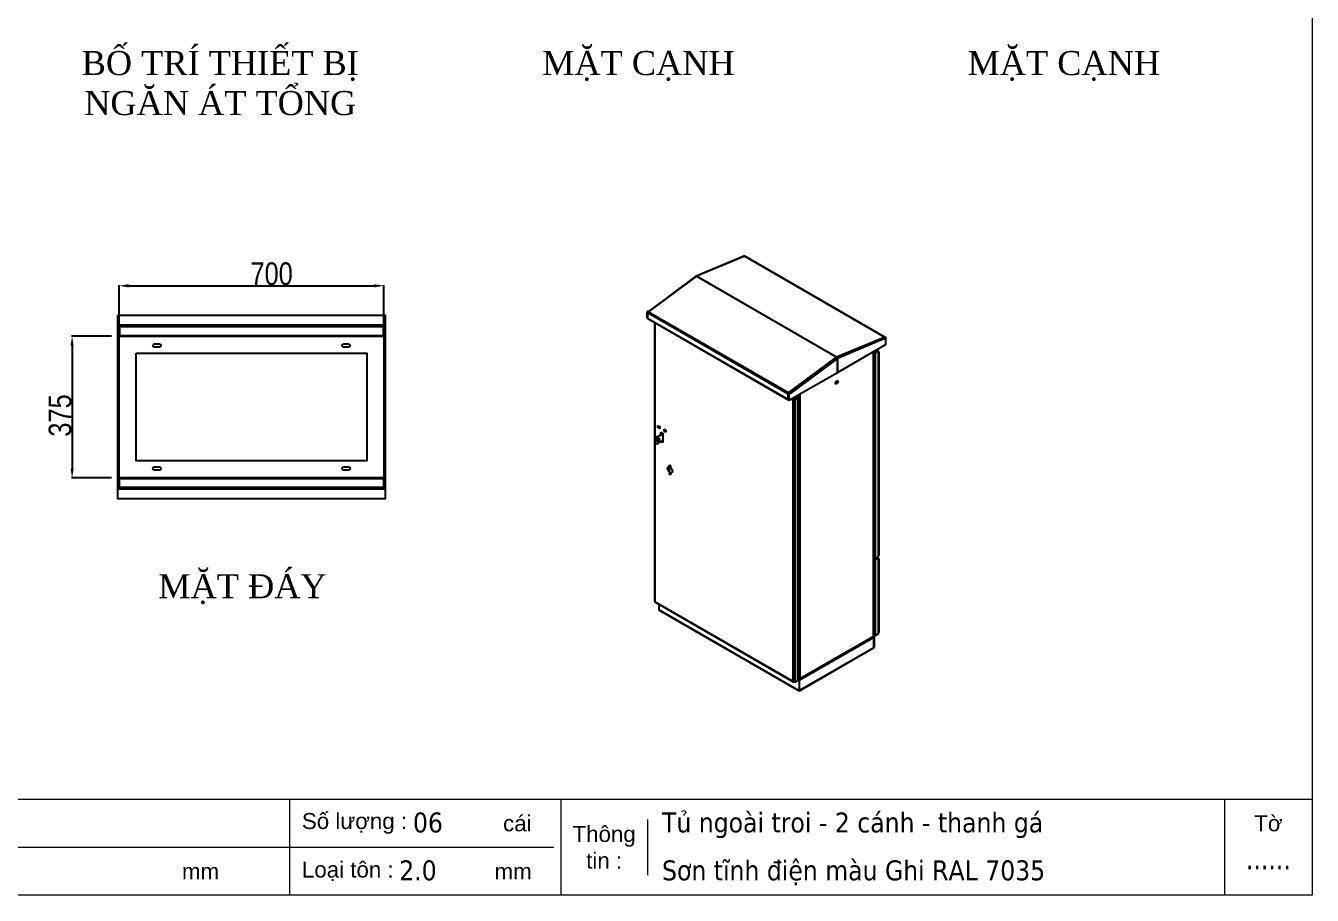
# Model space of a CAD drawing. Header units: millimetres. Extents: x 0 to 6268, y 0 to 4432.
# Drawn here: x 2866 to 6268, y 0 to 2299 of the extents above; entities that cross this region are included whole.
import ezdxf
from ezdxf.enums import TextEntityAlignment as Align

# ---------------------------------------------------------------- set-up
doc = ezdxf.new("R2010")
doc.units = ezdxf.units.MM
doc.layers.add('0 TĂNG CỨNG', color=7, linetype='Continuous', lineweight=15)
for name, color, linetype in [('1-EMC-ACESS', 4, 'Continuous'), ('@.0.DM. NÉT CHÍNH', 7, 'Continuous'), ('@.0.DM. NÉT CHÍNH @ 1', 7, 'Continuous')]:
    doc.layers.add(name, color=color, linetype=linetype)
doc.styles.add('Arial', font='arial.ttf')
doc.styles.add('Tahoma (Input Text)', font='tahoma.ttf')
doc.styles.add('TEST KÍCH THƯỚC', font='arial.ttf', dxfattribs={"width": 0.8})
doc.dimstyles.new('Kích thước Duy Mạnh', dxfattribs={"dimtxt": 25, "dimasz": 25, "dimexe": 1.25, "dimexo": 20, "dimtad": 1, "dimdec": 0, "dimtxsty": 'TEST KÍCH THƯỚC', "dimcen": 2.5, "dimclrd": 8, "dimclre": 8, "dimclrt": 2, "dimazin": 3, "dimtfac": 1, "dimtdec": 0, "dimtix": 1, "dimtmove": 0, "dimatfit": 3, "dimtfillclr": 1})

# ---------------------------------------------------------------- blocks, each defined once
blk = doc.blocks.new('KHUNG KT1')
at = {"color": 7}
for p, q in [((7128, -4752), (0, -4752)), ((4052.8, -4752), (4052.8, -5040)), ((4868.8, -4752), (4868.8, -5040)), ((6864, -4752), (6864, -5040)), ((5128.7, -4812), (5128.7, -4980)), ((4848, -4896), (0, -4896))]:
    blk.add_line(p, q, dxfattribs=at)
blk.add_lwpolyline([(0, 0), (7128, 0), (7128, -5040), (0, -5040)], close=True, dxfattribs=at)
at = {"color": 2, "char_height": 48, "style": 'Arial'}
for s, insert, width, attachment_point in [('  Số lượng :', (4052.8, -4824), 2202.321, 4), ('cái', (4695, -4824), 2202.321, 4), ('Tờ', (6996, -4824), 264, 5), ('Thông\\Ptin :', (4998.8, -4896), 259.945, 5), ('  Loại tôn :', (4052.8, -4968), 2202.321, 4), ('mm', (3729.5, -4968), 2202.321, 4), ('mm', (4669.3, -4968), 2202.321, 4)]:
    blk.add_mtext(s, dxfattribs=dict(at, insert=insert, width=width, attachment_point=attachment_point))
at = {"color": 1, "style": 'Tahoma (Input Text)', "flags": 8}
for tag, p in [('#01', (328.9, -4851.1)), ('#03', (1514.7, -4846.3)), ('#05', (2819, -4851.1)), ('#07', (4424, -4851.1)), ('#09', (5172.9, -4851.1)), ('#02', (189.8, -4995.1)), ('#04', (1755.3, -4995.1)), ('#06', (2727.8, -4995.1)), ('#08', (4382.7, -4995.1)), ('#10', (5172.9, -4995.1))]:
    blk.add_attdef(tag, p, '', height=60, dxfattribs=at)
blk.add_attdef('#11', text='', height=60, dxfattribs=at).set_placement((6996, -4961.6), align=Align.CENTER)
at = {"layer": '0 TĂNG CỨNG', "color": 1, "style": 'Arial'}
blk.add_attdef('#12', (852.8, -4987.6), '', height=60, dxfattribs=at)
blk = doc.blocks.new('*D3')
at = {"layer": '@.0.DM. NÉT CHÍNH', "color": 8, "lineweight": -2, "transparency": 16777216}
for p, q in [((3093.1, 1478.3), (2987.6, 1478.3)), ((3093.1, 1103.3), (2987.6, 1103.3))]:
    blk.add_line(p, q, dxfattribs=at)
at = {"layer": '@.0.DM. NÉT CHÍNH', "lineweight": -2, "transparency": 16777216}
blk.add_line((2988.8, 1453.3), (2988.8, 1128.3), dxfattribs=at)
at = {"layer": '@.0.DM. NÉT CHÍNH', "transparency": 16777216}
for points in [[(2984.7, 1453.3), (2993, 1453.3), (2988.8, 1478.3)], [(2984.7, 1128.3), (2993, 1128.3), (2988.8, 1103.3)]]:
    blk.add_solid(points, dxfattribs=at)
at = {"layer": 'Defpoints', "color": 0, "transparency": 16777216}
for p in [(3113.1, 1478.3), (2988.8, 1103.3), (3113.1, 1103.3)]:
    blk.add_point(p, dxfattribs=at)
at = {"layer": '@.0.DM. NÉT CHÍNH', "color": 2, "transparency": 16777216, "insert": (2926.9, 1212.6), "char_height": 60, "attachment_point": 1, "rotation": 90, "style": 'TEST KÍCH THƯỚC'}
blk.add_mtext('375', dxfattribs=at)
blk = doc.blocks.new('*D4')
at = {"layer": '@.0.DM. NÉT CHÍNH', "color": 8, "lineweight": -2, "transparency": 16777216}
for p, q in [((3113.1, 1496.1), (3113.1, 1612.7)), ((3813.1, 1496.1), (3813.1, 1612.7))]:
    blk.add_line(p, q, dxfattribs=at)
at = {"layer": '@.0.DM. NÉT CHÍNH', "lineweight": -2, "transparency": 16777216}
blk.add_line((3138.1, 1611.5), (3788.1, 1611.5), dxfattribs=at)
at = {"layer": '@.0.DM. NÉT CHÍNH', "transparency": 16777216}
for points in [[(3138.1, 1615.6), (3138.1, 1607.3), (3113.1, 1611.5)], [(3788.1, 1615.6), (3788.1, 1607.3), (3813.1, 1611.5)]]:
    blk.add_solid(points, dxfattribs=at)
at = {"layer": 'Defpoints', "color": 0, "transparency": 16777216}
for p in [(3813.1, 1611.5), (3113.1, 1476.1), (3813.1, 1476.1)]:
    blk.add_point(p, dxfattribs=at)
at = {"layer": '@.0.DM. NÉT CHÍNH', "color": 2, "transparency": 16777216, "insert": (3460.4, 1673.4), "char_height": 60, "attachment_point": 1, "style": 'TEST KÍCH THƯỚC'}
blk.add_mtext('700', dxfattribs=at)
blk = doc.blocks.new('SADFFG')
at = {"layer": '@.0.DM. NÉT CHÍNH'}
for p, q in [((-71505.5, -50682.8), (-71631.5, -50734.9)), ((-71504.1, -50683), (-71630.1, -50735.1)), ((-71506.2, -50681.8), (-71506.4, -50683.2)), ((-71506.2, -50681.8), (-71505.7, -50681.5)), ((-71505.2, -50682.4), (-71506.2, -50681.8)), ((-71504.6, -50682.2), (-71505.7, -50681.5)), ((-71504.6, -50682.2), (-71505.2, -50682.4)), ((-71505.2, -50682.7), (-71505.2, -50682.4)), ((-71503.4, -50682.2), (-71504.5, -50681.5)), ((-71503.6, -50682.8), (-71504.1, -50683)), ((-71133.4, -50896.5), (-71503.6, -50682.8)), ((-71132.2, -50896.5), (-71502.4, -50682.8)), ((-71632.2, -50735.3), (-71757.7, -50828.3)), ((-71630.7, -50735.4), (-71756.7, -50828.8)), ((-71260.5, -50949.1), (-71630.7, -50735.4)), ((-71630.1, -50735.1), (-71259.9, -50948.8)), ((-71760.1, -50832.1), (-71761.2, -50831.5)), ((-71761.2, -50845.3), (-71761.2, -50831.5)), ((-71760.1, -50845.9), (-71761.2, -50845.3)), ((-71759.5, -50847.2), (-71760.5, -50846.6)), ((-71760.1, -50832.1), (-71760.1, -50845.9)), ((-71759.6, -50832.4), (-71759, -50832)), ((-71759, -50832.7), (-71759.6, -50832.4)), ((-71759.6, -50846.2), (-71759.6, -50832.4)), ((-71759.6, -50846.2), (-71388.3, -51060.5)), ((-71759.3, -50828), (-71758.8, -50827.6)), ((-71758.3, -50828.6), (-71759.3, -50828)), ((-71388.9, -51046.4), (-71759, -50832.7)), ((-71758.9, -50847.6), (-71387.7, -51061.9)), ((-71758.8, -50827.6), (-71757.7, -50828.2)), ((-71757.7, -50828.2), (-71758.3, -50828.6)), ((-71757.7, -50828.2), (-71757.7, -50828.5)), ((-71757.7, -50828.5), (-71757.6, -50829.5)), ((-71756.7, -50828.8), (-71757.2, -50829.2)), ((-71757.2, -50829.2), (-71387, -51042.9)), ((-71741.9, -50857.4), (-71741.9, -51593.9)), ((-71741, -50857.9), (-71741, -51595.1)), ((-71259.9, -50948.8), (-71133.9, -50896.7)), ((-71132.1, -50900.5), (-71258, -50952.6)), ((-71258, -50989.6), (-71131.6, -50916.6)), ((-71133.9, -50896.7), (-71133.4, -50896.5)), ((-71133.5, -50897), (-71133.4, -50896.5)), ((-71132.9, -50897.3), (-71132.3, -50897.1)), ((-71131.8, -50897.9), (-71132.9, -50897.3)), ((-71132.9, -50897.3), (-71132.9, -50897.7)), ((-71131.3, -50897.7), (-71132.3, -50897.1)), ((-71132.1, -50900.5), (-71131.8, -50897.9)), ((-71131.3, -50897.7), (-71131.8, -50897.9)), ((-71130.1, -50897.7), (-71131.1, -50897.1)), ((-71129.5, -50912.9), (-71129.5, -50899.1)), ((-71386.5, -51042.5), (-71260.5, -50949.1)), ((-71258.1, -50952.6), (-71384.1, -51046)), ((-71260, -50949.5), (-71259.9, -50948.8)), ((-71258.2, -50952.5), (-71258, -50952.6)), ((-71258.1, -50952.6), (-71258.1, -50989.6)), ((-71258, -50989.6), (-71258, -50952.6)), ((-71162.4, -51687.9), (-71162.4, -50934.4)), ((-71161.5, -51686.7), (-71161.5, -50933.9)), ((-71161.5, -50936.7), (-71159.1, -50938.1)), ((-71161.1, -50940.6), (-71161.5, -50940.9)), ((-71150.8, -50933.4), (-71159.1, -50938.1)), ((-71159.1, -50938.1), (-71159.1, -50938.3)), ((-71159, -50938.2), (-71150.7, -50933.4)), ((-71157.9, -50938.8), (-71159, -50938.2)), ((-71149.7, -50934.1), (-71157.9, -50938.8)), ((-71157.9, -50938.8), (-71157.9, -51482)), ((-71151.8, -50932.8), (-71155.8, -50930.5)), ((-71154.9, -50930), (-71150.3, -50932.7)), ((-71150.8, -50933.4), (-71151.8, -50932.8)), ((-71150.8, -50933.5), (-71150.8, -50933.4)), ((-71150.7, -50933.4), (-71150.7, -50932.5)), ((-71150.7, -50933.4), (-71149.7, -50934.1)), ((-71149.7, -50936.5), (-71149.7, -50934.1)), ((-71148.9, -50935.7), (-71149.7, -50935.3)), ((-71149.7, -51474.8), (-71149.7, -50936.5)), ((-71148.8, -50935.3), (-71148.8, -51473.6)), ((-71384.6, -51062.7), (-71258.1, -50989.6)), ((-71258.1, -50989.5), (-71258, -50989.6)), ((-71388.9, -51046.4), (-71387.8, -51045.8)), ((-71388.3, -51046.7), (-71388.9, -51046.4)), ((-71387.7, -51046.4), (-71388.3, -51046.7)), ((-71388.3, -51046.7), (-71388.3, -51060.5)), ((-71387.8, -51045.8), (-71387.6, -51045.9)), ((-71387.8, -51060.8), (-71387.8, -51047)), ((-71386.7, -51047.6), (-71387.8, -51047)), ((-71387, -51042.9), (-71386.5, -51042.5)), ((-71386.9, -51044.1), (-71387, -51042.9)), ((-71386.4, -51043.7), (-71386.9, -51044.1)), ((-71386.7, -51047.6), (-71386.7, -51061.4)), ((-71386.4, -51043.7), (-71386.5, -51042.5)), ((-71386, -51043.5), (-71385.5, -51043.2)), ((-71384.9, -51044.2), (-71386, -51043.5)), ((-71385.5, -51043.2), (-71384.4, -51043.8)), ((-71384.4, -51043.8), (-71384.9, -51044.2)), ((-71384.4, -51043.8), (-71384.1, -51046)), ((-71363.8, -51056.3), (-71368.7, -51053.5)), ((-71362.8, -51055.9), (-71367.8, -51053)), ((-71361.3, -51799), (-71361.3, -51049.2)), ((-71357, -51046.7), (-71357, -51800.3)), ((-71388.3, -51060.5), (-71387.8, -51060.2)), ((-71386.7, -51061.4), (-71387.8, -51060.8)), ((-71386.1, -51062.8), (-71387.2, -51062.2)), ((-71375.1, -51064.2), (-71381.2, -51060.7)), ((-71376.9, -51058.2), (-71373, -51060.5)), ((-71374, -51063.6), (-71375.1, -51064.2)), ((-71375.1, -51806.4), (-71375.1, -51064.2)), ((-71374, -51061.4), (-71374, -51063.6)), ((-71374, -51063.6), (-71372.2, -51064.6)), ((-71373, -51060.5), (-71373, -51061.7)), ((-71373, -51060.5), (-71372, -51061.1)), ((-71372, -51062.3), (-71373, -51061.7)), ((-71363.8, -51056.3), (-71372, -51061.1)), ((-71372, -51062.3), (-71372, -51061.1)), ((-71372, -51062.3), (-71371.9, -51062.2)), ((-71363.7, -51056.4), (-71371.9, -51061.1)), ((-71371.9, -51063.6), (-71371.9, -51061.1)), ((-71371.9, -51061.1), (-71370.8, -51061.7)), ((-71370.8, -51064.2), (-71371.9, -51063.6)), ((-71370.8, -51061.7), (-71362.6, -51057)), ((-71370.8, -51061.7), (-71370.8, -51064.2)), ((-71370.8, -51064.2), (-71370.8, -51806.4)), ((-71363.8, -51056.3), (-71363.8, -51056.4)), ((-71362.6, -51057), (-71363.7, -51056.4)), ((-71362.6, -51804.1), (-71362.6, -51057)), ((-71361.7, -51129.2), (-71361.7, -51056.8)), ((-71719.3, -51150.8), (-71733, -51158.8)), ((-71732.5, -51130), (-71727.7, -51132.8)), ((-71732.5, -51135.5), (-71732.5, -51130)), ((-71732.5, -51135.5), (-71731.5, -51134.9)), ((-71727.7, -51138.3), (-71732.5, -51135.5)), ((-71732, -51159.4), (-71719.3, -51152.1)), ((-71731.5, -51130.6), (-71731.5, -51134.9)), ((-71731.5, -51134.9), (-71727.7, -51137.1)), ((-71729.6, -51131.7), (-71729.6, -51136)), ((-71727.7, -51132.8), (-71727.7, -51138.3)), ((-71724.6, -51147.8), (-71719.3, -51150.8)), ((-71724.6, -51153.9), (-71724.6, -51147.8)), ((-71723.5, -51148.4), (-71723.5, -51153.3)), ((-71720.8, -51151.8), (-71720.8, -51149.9)), ((-71719.9, -51151.2), (-71719.9, -51150.6)), ((-71719.3, -51150.8), (-71719.3, -51175.3)), ((-71716.1, -51139.5), (-71711.3, -51142.3)), ((-71716.1, -51145), (-71716.1, -51139.5)), ((-71716.1, -51145), (-71715, -51144.4)), ((-71711.3, -51147.8), (-71716.1, -51145)), ((-71715, -51140.1), (-71715, -51144.4)), ((-71715, -51144.4), (-71711.3, -51146.5)), ((-71711.3, -51142.3), (-71711.3, -51147.8)), ((-71362.1, -51179.1), (-71362.1, -51130.1)), ((-71737.4, -51177.7), (-71738.5, -51177.1)), ((-71732, -51159.4), (-71733, -51158.8)), ((-71719.3, -51169.8), (-71732, -51177.2)), ((-71719.3, -51175.3), (-71724, -51172.6)), ((-71723, -51172), (-71719.3, -51174.1)), ((-71720.8, -51173.2), (-71720.8, -51170.7)), ((-71361.7, -51404.8), (-71361.7, -51178.2)), ((-71703.3, -51250.5), (-71703.3, -51239.1)), ((-71702.3, -51239.2), (-71702.3, -51251.8)), ((-71362.1, -51454.7), (-71362.1, -51405.7)), ((-71361.7, -51680.4), (-71361.7, -51453.8)), ((-71161.1, -51481.2), (-71161.5, -51480.9)), ((-71161.5, -51483.6), (-71159.1, -51485)), ((-71161.1, -51487.5), (-71161.5, -51487.7)), ((-71150.8, -51480.2), (-71159.1, -51485)), ((-71159.1, -51485), (-71159.1, -51485.2)), ((-71159, -51485), (-71150.7, -51480.3)), ((-71157.9, -51485.6), (-71159, -51485)), ((-71149.7, -51477.2), (-71157.9, -51482)), ((-71149.7, -51480.9), (-71157.9, -51485.6)), ((-71157.9, -51485.6), (-71157.9, -51685.9)), ((-71151.8, -51479.7), (-71152.9, -51479.1)), ((-71152, -51478.6), (-71150.3, -51479.5)), ((-71150.8, -51480.2), (-71151.8, -51479.7)), ((-71150.8, -51480.4), (-71150.8, -51480.2)), ((-71150.7, -51480.3), (-71150.7, -51479.4)), ((-71150.7, -51480.3), (-71149.7, -51480.9)), ((-71149.7, -51477.2), (-71149.7, -51474.8)), ((-71149.7, -51483.4), (-71149.7, -51480.9)), ((-71148.9, -51482.6), (-71149.7, -51482.1)), ((-71149.7, -51678.7), (-71149.7, -51483.4)), ((-71148.8, -51482.1), (-71148.8, -51677.5)), ((-71741, -51595.1), (-71375.1, -51806.4)), ((-71740.4, -51596.5), (-71374.5, -51807.8)), ((-71730.4, -51602.2), (-71730.4, -51616.5)), ((-71730.4, -51616.5), (-71359.2, -51830.9)), ((-71728.9, -51618.4), (-71359.4, -51831.7)), ((-71362.1, -51730.3), (-71362.1, -51681.3)), ((-71357, -51800.3), (-71162.4, -51687.9)), ((-71162.4, -51687.9), (-71357, -51800.3)), ((-71162.4, -51689.1), (-71357, -51801.5)), ((-71162.4, -51691.6), (-71357, -51803.9)), ((-71162.7, -51690.2), (-71161.3, -51690.9)), ((-71162.6, -51690.4), (-71162.5, -51690.4)), ((-71162.5, -51690.4), (-71161.5, -51691)), ((-71162.4, -51689.1), (-71162.4, -51687.9)), ((-71162.4, -51689.1), (-71160.3, -51690.3)), ((-71162.4, -51691.6), (-71161.5, -51691)), ((-71161.9, -51687.4), (-71161.9, -51687.4)), ((-71161.9, -51688.7), (-71161.9, -51687.4)), ((-71161.1, -51685.1), (-71161.5, -51684.8)), ((-71161.5, -51691), (-71161.5, -51716.7)), ((-71161.3, -51690.9), (-71160.3, -51690.3)), ((-71161.3, -51716.7), (-71161.3, -51690.9)), ((-71160.3, -51690.3), (-71160.3, -51716.1)), ((-71149.7, -51681.1), (-71157.9, -51685.9)), ((-71149.7, -51681.1), (-71149.7, -51678.7)), ((-71361.7, -51801.9), (-71361.7, -51729.4)), ((-71358.1, -51831.3), (-71162.6, -51718.4)), ((-71358, -51830.2), (-71161.5, -51716.7)), ((-71161.3, -51716.7), (-71161.5, -51716.6)), ((-71160.3, -51716.1), (-71161.3, -51716.7)), ((-71361.7, -51798.3), (-71361.3, -51799)), ((-71361.3, -51799), (-71361.7, -51798.3)), ((-71361.7, -51798.8), (-71361.3, -51799)), ((-71359.2, -51801.3), (-71361.7, -51799.8)), ((-71360.2, -51803.3), (-71361.3, -51803.9)), ((-71359.2, -51801.5), (-71361, -51802.5)), ((-71360.2, -51803.3), (-71358.1, -51804.5)), ((-71359.2, -51801.5), (-71359.2, -51801.3)), ((-71357.3, -51802.5), (-71359.2, -51801.5)), ((-71358.1, -51803.3), (-71359.1, -51803.9)), ((-71357.6, -51801.7), (-71358.2, -51800.7)), ((-71358.1, -51803.3), (-71357, -51803.9)), ((-71357.6, -51800.4), (-71357.6, -51801.7)), ((-71357.6, -51800.4), (-71357.6, -51800.4)), ((-71357.6, -51801.7), (-71357.6, -51801.7)), ((-71357, -51800.3), (-71357, -51801.5)), ((-71374, -51806.8), (-71374, -51807.9)), ((-71373, -51807.6), (-71373, -51806.9)), ((-71372, -51808.2), (-71373, -51807.6)), ((-71372.2, -51806.8), (-71372, -51806.9)), ((-71372, -51806.9), (-71372, -51808.2)), ((-71371.9, -51806.9), (-71372, -51806.9)), ((-71372, -51808.2), (-71371.9, -51808.1)), ((-71371.9, -51808.2), (-71371.9, -51806.8)), ((-71371.9, -51808.2), (-71370.8, -51808.8)), ((-71370.8, -51808.8), (-71362.6, -51804.1)), ((-71370.8, -51806.4), (-71370.8, -51808.8)), ((-71361.3, -51803.9), (-71362.1, -51803.4)), ((-71361.3, -51803.9), (-71359.2, -51805.2)), ((-71358.1, -51804.5), (-71359.2, -51805.2)), ((-71359.2, -51805.2), (-71359.2, -51830.9)), ((-71359.2, -51830.9), (-71358.1, -51830.3)), ((-71358, -51804.5), (-71359.1, -51803.9)), ((-71359.1, -51803.9), (-71359.1, -51804)), ((-71358.1, -51830.3), (-71358.1, -51804.5)), ((-71358, -51830.2), (-71358.1, -51830.1)), ((-71358, -51804.5), (-71357, -51803.9)), ((-71358, -51830.2), (-71358, -51804.5))]:
    blk.add_line(p, q, dxfattribs=at)
for centre, major_axis, ratio, start_param, end_param in [((-71506, -50684.1), (1.5, 2.6), 0.57735, 0, 0.644201), ((-71504.4, -50685.6), (-1.15, 2.77), 0.652854, 6.102685, 6.283185), ((-71504.4, -50685.6), (-1.15, 2.77), 0.652854, 5.579086, 6.102685), ((-71504.9, -50684.8), (1.5, 2.6), 0.57735, 5.921818, 6.927386), ((-71503.9, -50685.4), (1.5, 2.6), 0.57735, 0, 0.644201), ((-71630.4, -50737.6), (-1.5, -2.6), 0.57735, 3.785794, 4.068188), ((-71759, -50830.2), (1.5, 2.6), 0.57735, 0.926595, 2.356194), ((-71759, -50844), (-1.5, -2.6), 0.57735, 5.497787, 6.283185), ((-71758, -50830.9), (-1.5, -2.6), 0.57735, 4.068188, 5.497787), ((-71758, -50844.6), (-1.5, -2.6), 0.57735, 5.497787, 6.460896), ((-71757.4, -50845), (-1.5, -2.6), 0.57735, 5.497787, 6.283185), ((-71756.9, -50831.5), (-1.5, -2.6), 0.57735, 4.068188, 5.497787), ((-71756.4, -50831.1), (-1.79, 2.41), 0.490355, 5.436489, 5.960088), ((-71134.2, -50899.3), (1.15, -2.77), 0.652854, 1.913895, 2.437494), ((-71133.7, -50899.1), (1.5, 2.6), 0.57735, 5.921818, 6.927386), ((-71134.2, -50899.3), (1.15, -2.77), 0.652854, 0.866697, 1.913895), ((-71132.6, -50899.7), (1.5, 2.6), 0.57735, 0, 0.644201), ((-71131.6, -50914.1), (1.5, 2.6), 0.57735, 3.926991, 5.497787), ((-71131.6, -50900.3), (1.5, 2.6), 0.57735, 5.497787, 6.927386), ((-71260.2, -50951.4), (1.5, 2.6), 0.57735, 0.644201, 0.926595), ((-71151.8, -50935.3), (1.5, 2.6), 0.57735, 0.261799, 0.785398), ((-71151.8, -50935.3), (1.5, 2.6), 0.57735, 5.497787, 6.544985), ((-71151.8, -50935.3), (3, 0), 0.57735, 6.021386, 7.068583), ((-71151.8, -50935.3), (3, 0), 0.57735, 5.497787, 6.021386), ((-71260.8, -51015), (-2.44, -4.22), 0.57735, 0.219325, 2.922267), ((-71386.7, -51045.2), (1.5, 2.6), 0.57735, 0.926595, 2.356194), ((-71385.7, -51045.8), (1.5, 2.6), 0.57735, 0.926595, 2.356194), ((-71386.7, -51045.2), (-0.75, -1.3), 0.57735, 4.068188, 5.497787), ((-71386.7, -51044.3), (-0.94, 1.62), 0.57735, 1.653627, 1.868021), ((-71385.7, -51043.7), (0.94, -1.62), 0.57735, 4.557421, 4.685953), ((-71384.6, -51046.4), (-1.5, -2.6), 0.57735, 4.068188, 5.497787), ((-71386.2, -51044.8), (-1.79, 2.41), 0.490355, 5.004436, 5.436489), ((-71386.2, -51044.8), (-0.89, 1.2), 0.490355, 5.313812, 5.436489), ((-71386.2, -51059.3), (-1.5, -2.6), 0.57735, 5.497787, 6.460896), ((-71385.7, -51059.6), (-1.5, -2.6), 0.57735, 5.497787, 6.283185), ((-71384.6, -51060.2), (-1.5, -2.6), 0.57735, 5.497787, 7.068583), ((-71373, -51063), (-1.5, -2.6), 0.57735, 4.45059, 5.497787), ((-71373, -51063), (3, 0), 0.57735, 3.926991, 4.974188), ((-71373, -51063), (-1.5, -2.6), 0.57735, 3.926991, 4.45059), ((-71373, -51063), (0.75, 1.3), 0.57735, 0.785398, 2.356194), ((-71373, -51063), (-1.5, 0), 0.57735, 0.785398, 2.356194), ((-71373, -51063), (3, 0), 0.57735, 4.974188, 5.497787), ((-71718.7, -51149), (3, 0), 0.57735, 4.311388, 4.432351), ((-71715.5, -51139.2), (1.31, 2.27), 0.57735, 4.216743, 4.508958), ((-71714.5, -51139.8), (-1.31, -2.27), 0.57735, 0.495646, 1.367366), ((-71364.7, -51129.2), (3, 0), 0.57735, 5.750467, 6.283185), ((-71733, -51167.7), (-5.44, -9.42), 0.57735, 3.926991, 6.283185), ((-71732, -51168.3), (-5.44, -9.42), 0.57735, 3.926991, 7.068583), ((-71733, -51167.7), (-2.44, -4.22), 0.57735, 0.219325, 2.922267), ((-71364.7, -51178.2), (3, 0), 0.57735, 5.750467, 6.815903), ((-71699.6, -51246.7), (-4.5, 7.79), 0.57735, 0.118126, 3.023467), ((-71699.6, -51236.3), (1.13, -1.95), 0.57735, 3.632475, 5.792303), ((-71699.6, -51257.1), (1.13, -1.95), 0.57735, 3.632475, 5.792303), ((-71364.7, -51404.8), (3, 0), 0.57735, 5.750467, 6.283185), ((-71364.7, -51453.8), (3, 0), 0.57735, 5.750467, 6.815903), ((-71151.8, -51482.1), (1.5, 2.6), 0.57735, 0.261799, 0.785398), ((-71151.8, -51482.1), (1.5, 2.6), 0.57735, 5.497787, 6.544985), ((-71151.8, -51473.6), (3, 0), 0.57735, 5.497787, 6.021386), ((-71151.8, -51482.1), (3, 0), 0.57735, 6.021386, 7.068583), ((-71151.8, -51482.1), (3, 0), 0.57735, 5.497787, 6.021386), ((-71151.8, -51473.6), (3, 0), 0.57735, 6.021386, 6.283185), ((-71738.9, -51593.9), (-3, 0), 0.57735, 0, 0.785398), ((-71738.9, -51593.9), (-1.5, -2.6), 0.57735, 5.497787, 6.283185), ((-71364.7, -51680.4), (3, 0), 0.57735, 5.750467, 6.283185), ((-71164.5, -51690.3), (1.5, -2.6), 0.57735, 1.308997, 1.570796), ((-71164.5, -51690.3), (1.5, -2.6), 0.57735, 0.785398, 1.308997), ((-71162.4, -51686.7), (0.75, 1.3), 0.57735, 3.926991, 4.45059), ((-71162.4, -51686.7), (1.5, 2.6), 0.57735, 3.926991, 4.179671), ((-71164.5, -51686.7), (3, 0), 0.57735, 5.79649, 6.283185), ((-71164.5, -51685.4), (2.12, -3.67), 0.57735, 0.298703, 0.881635), ((-71151.8, -51677.5), (3, 0), 0.57735, 5.497787, 6.021386), ((-71151.8, -51677.5), (3, 0), 0.57735, 6.021386, 6.283185), ((-71364.7, -51729.4), (3, 0), 0.57735, 5.750467, 6.815903), ((-71359.2, -51797.8), (2.12, -3.67), 0.57735, 4.712389, 5.235988), ((-71359.2, -51797.8), (2.12, -3.67), 0.57735, 4.712389, 6.030505), ((-71359.2, -51802.7), (-1.5, -2.6), 0.57735, 4.974188, 5.497787), ((-71359.2, -51802.7), (-1.5, -2.6), 0.57735, 4.28531, 4.974188), ((-71359.2, -51802.7), (-0.75, -1.3), 0.57735, 3.926991, 5.497787), ((-71359.2, -51799), (3, 0), 0.57735, 4.45059, 5.245107), ((-71359.2, -51802.7), (0.75, -1.3), 0.57735, 0.785398, 2.356194), ((-71359.2, -51802.7), (-1.5, 2.6), 0.57735, 4.45059, 4.775053), ((-71357, -51799), (-0.75, -1.3), 0.57735, 0.261799, 0.785398), ((-71357, -51799), (1.5, 2.6), 0.57735, 3.674311, 3.926991), ((-71359.2, -51802.7), (-1.5, 2.6), 0.57735, 3.926991, 4.45059), ((-71373, -51805.2), (-1.5, -2.6), 0.57735, 5.497787, 6.544985), ((-71373, -51805.2), (-3, 0), 0.57735, 0.785398, 1.832596), ((-71373, -51805.2), (-1.5, -2.6), 0.57735, 0.261799, 0.785398), ((-71373, -51805.2), (-3, 0), 0.57735, 1.832596, 2.356194)]:
    blk.add_ellipse(centre, major_axis=major_axis, ratio=ratio, start_param=start_param, end_param=end_param, dxfattribs=at)
for centre, major_axis in [((-71259.7, -51015.7), (2.44, 4.22)), ((-71732, -51168.3), (-2.44, -4.22)), ((-71700.7, -51247.3), (-4.5, 7.79)), ((-71700.7, -51236.9), (-1.13, 1.95)), ((-71700.7, -51257.7), (-1.13, 1.95))]:
    blk.add_ellipse(centre, major_axis=major_axis, ratio=0.57735, dxfattribs=at)
for points, knots in [([(-71632.2, -50735.3), (-71632.1, -50735.2), (-71632, -50735.1), (-71631.9, -50735.1), (-71631.6, -50735.1), (-71631.1, -50735.2), (-71630.7, -50735.4)], [0.7240999, 0.7240999, 0.7240999, 0.7240999, 0.9551001, 0.9551001, 0.9551001, 1.5707963, 1.5707963, 1.5707963, 1.5707963]), ([(-71260.5, -50949.1), (-71259.9, -50949.5), (-71259.1, -50950.3), (-71258.7, -50951.1), (-71258.4, -50951.6), (-71258.2, -50952.2), (-71258.1, -50952.6)], [0, 0, 0, 0, 0.9551, 0.9551, 0.9551, 1.570796, 1.570796, 1.570796, 1.570796]), ([(-71258, -50952.6), (-71258, -50951.7), (-71258.2, -50950.7), (-71258.7, -50949.9), (-71259.1, -50949.4), (-71259.5, -50949), (-71259.9, -50948.8)], [0, 0, 0, 0, 0.9551, 0.9551, 0.9551, 1.570796, 1.570796, 1.570796, 1.570796]), ([(-71159.2, -50939.8), (-71159.6, -50940.1), (-71160, -50940.3), (-71160.4, -50940.5), (-71160.8, -50940.7), (-71161.2, -50940.9), (-71161.5, -50941)], [-0.6876057, -0.6876057, -0.6876057, -0.6876057, -0.445422, -0.445422, -0.445422, -0.1746933, -0.1746933, -0.1746933, -0.1746933]), ([(-71161.5, -50940.9), (-71161.4, -50940.8), (-71161.3, -50940.8), (-71161, -50940.5), (-71160.9, -50940.4), (-71160.7, -50940.3)], [0.0410469, 0.0410469, 0.0410469, 0.0410469, 0.098882, 0.098882, 0.1793633, 0.1793633, 0.1793633, 0.1793633]), ([(-71160.1, -50938.6), (-71160.1, -50938.8), (-71160.2, -50939), (-71160.3, -50939.4), (-71160.5, -50939.6), (-71160.7, -50940), (-71160.8, -50940.1), (-71160.9, -50940.4), (-71161, -50940.5), (-71161.1, -50940.6)], [-0.4019772, -0.4019772, -0.4019772, -0.4019772, -0.3098505, -0.3098505, -0.1797621, -0.1797621, -0.0900954, -0.0900954, -0.0086892, -0.0086892, -0.0086892, -0.0086892]), ([(-71160.5, -50938.9), (-71160.5, -50939), (-71160.5, -50939.2), (-71160.6, -50939.6), (-71160.7, -50939.8), (-71160.8, -50940.1), (-71160.8, -50940.2), (-71161, -50940.4), (-71161, -50940.5), (-71161.1, -50940.6)], [-0.3697514, -0.3697514, -0.3697514, -0.3697514, -0.2843051, -0.2843051, -0.1587149, -0.1587149, -0.0774914, -0.0774914, -0.0138841, -0.0138841, -0.0138841, -0.0138841]), ([(-71160.7, -50940.2), (-71160.3, -50939.8), (-71159.9, -50939.3), (-71159.5, -50938.9), (-71159.3, -50938.6), (-71159.1, -50938.4), (-71159, -50938.2)], [0.2220214, 0.2220214, 0.2220214, 0.2220214, 0.7304822, 0.7304822, 0.7304822, 1, 1, 1, 1]), ([(-71160.7, -50940.3), (-71160.7, -50940.1), (-71160.5, -50940), (-71160.3, -50939.9), (-71160.1, -50939.8), (-71159.7, -50939.8), (-71159.5, -50939.8), (-71159.2, -50939.8)], [-0.3620261, -0.3620261, -0.3620261, -0.3620261, -0.2655688, -0.2655688, -0.1258004, -0.1258004, 0, 0, 0, 0]), ([(-71363.5, -51056.4), (-71363.3, -51056.5), (-71363.1, -51056.6), (-71362.7, -51056.7), (-71362.5, -51056.7), (-71362.3, -51056.7), (-71362.2, -51056.7), (-71362.2, -51056.7)], [0, 0, 0, 0, 0.0920952, 0.0920952, 0.183767, 0.183767, 0.2068942, 0.2068942, 0.2068942, 0.2068942]), ([(-71363.3, -51056.5), (-71363.3, -51056.5), (-71363.3, -51056.5), (-71363.2, -51056.3), (-71363.2, -51056.1), (-71363.2, -51055.9)], [-0.1266646, -0.1266646, -0.1266646, -0.1266646, -0.1203992, -0.1203992, 0, 0, 0, 0]), ([(-71363.2, -51056.5), (-71363.2, -51056.5), (-71363.2, -51056.5), (-71363.1, -51056.3), (-71363.1, -51056), (-71363, -51055.8)], [-0.1271657, -0.1271657, -0.1271657, -0.1271657, -0.1131073, -0.1131073, 0, 0, 0, 0]), ([(-71362.2, -51056.7), (-71362, -51056.8), (-71361.9, -51056.8), (-71361.8, -51056.8), (-71361.8, -51056.8), (-71361.7, -51056.8)], [0, 0, 0, 0, 0.0871254, 0.0871254, 0.125092, 0.125092, 0.125092, 0.125092]), ([(-71361.7, -51056.8), (-71361.7, -51056.8), (-71361.7, -51056.8), (-71361.8, -51056.8), (-71361.8, -51056.8), (-71361.8, -51056.8), (-71361.8, -51056.8)], [-0.5274183, -0.5274183, -0.5274183, -0.5274183, -0.3839698, -0.3839698, -0.3839698, -0.3123943, -0.3123943, -0.3123943, -0.3123943]), ([(-71161.5, -51480.3), (-71161, -51480.9), (-71160.4, -51481.4), (-71159.7, -51481.7), (-71159.5, -51481.7), (-71159.4, -51481.8), (-71159.2, -51481.8)], [-0.8213872, -0.8213872, -0.8213872, -0.8213872, -0.3958687, -0.3958687, -0.3958687, -0.3033111, -0.3033111, -0.3033111, -0.3033111]), ([(-71159.2, -51486.7), (-71159.6, -51486.9), (-71160, -51487.1), (-71160.4, -51487.3), (-71160.8, -51487.6), (-71161.2, -51487.7), (-71161.5, -51487.9)], [-0.6876057, -0.6876057, -0.6876057, -0.6876057, -0.445422, -0.445422, -0.445422, -0.1746933, -0.1746933, -0.1746933, -0.1746933]), ([(-71161.5, -51487.8), (-71161.4, -51487.7), (-71161.3, -51487.6), (-71161, -51487.4), (-71160.9, -51487.3), (-71160.7, -51487.1)], [0.0410469, 0.0410469, 0.0410469, 0.0410469, 0.098882, 0.098882, 0.1793633, 0.1793633, 0.1793633, 0.1793633]), ([(-71160.1, -51485.5), (-71160.1, -51485.6), (-71160.2, -51485.8), (-71160.3, -51486.3), (-71160.5, -51486.5), (-71160.7, -51486.8), (-71160.8, -51487), (-71160.9, -51487.2), (-71161, -51487.3), (-71161.1, -51487.4)], [-0.4019772, -0.4019772, -0.4019772, -0.4019772, -0.3098505, -0.3098505, -0.1797621, -0.1797621, -0.0900954, -0.0900954, -0.0086892, -0.0086892, -0.0086892, -0.0086892]), ([(-71160.5, -51485.7), (-71160.5, -51485.9), (-71160.5, -51486), (-71160.6, -51486.4), (-71160.7, -51486.6), (-71160.8, -51486.9), (-71160.8, -51487.1), (-71161, -51487.3), (-71161, -51487.3), (-71161.1, -51487.4)], [-0.3697514, -0.3697514, -0.3697514, -0.3697514, -0.2843051, -0.2843051, -0.1587149, -0.1587149, -0.0774914, -0.0774914, -0.0138841, -0.0138841, -0.0138841, -0.0138841]), ([(-71160.7, -51487), (-71160.3, -51486.6), (-71159.9, -51486.2), (-71159.5, -51485.7), (-71159.3, -51485.5), (-71159.1, -51485.3), (-71159, -51485)], [0.2220214, 0.2220214, 0.2220214, 0.2220214, 0.7304822, 0.7304822, 0.7304822, 1, 1, 1, 1]), ([(-71160.7, -51487.1), (-71160.7, -51487), (-71160.5, -51486.9), (-71160.3, -51486.7), (-71160.1, -51486.6), (-71159.7, -51486.6), (-71159.5, -51486.6), (-71159.2, -51486.7)], [-0.3620261, -0.3620261, -0.3620261, -0.3620261, -0.2655688, -0.2655688, -0.1258004, -0.1258004, 0, 0, 0, 0]), ([(-71161.5, -51684.2), (-71161, -51684.8), (-71160.4, -51685.3), (-71159.7, -51685.6), (-71159.1, -51685.9), (-71158.4, -51686), (-71157.9, -51685.9)], [-0.8213872, -0.8213872, -0.8213872, -0.8213872, -0.3958687, -0.3958687, -0.3958687, 0, 0, 0, 0]), ([(-71358.2, -51830.4), (-71358.4, -51830.5), (-71358.6, -51830.7), (-71358.9, -51831), (-71359, -51831.1), (-71359.2, -51831.4), (-71359.3, -51831.5), (-71359.4, -51831.7), (-71359.4, -51831.7), (-71359.4, -51831.7)], [0, 0, 0, 0, 0.0921012, 0.0921012, 0.1837728, 0.1837728, 0.2735148, 0.2735148, 0.331873, 0.331873, 0.331873, 0.331873]), ([(-71359.4, -51831.7), (-71359.4, -51831.8), (-71359.4, -51831.8), (-71359.4, -51831.7), (-71359.4, -51831.6), (-71359.3, -51831.4), (-71359.2, -51830.9)], [-0.5186009, -0.5186009, -0.5186009, -0.5186009, -0.3958687, -0.3958687, -0.3958687, 0, 0, 0, 0]), ([(-71358.4, -51830.5), (-71358.4, -51830.6), (-71358.4, -51830.6), (-71358.2, -51830.7), (-71358.1, -51830.8), (-71357.9, -51830.9)], [-0.1266646, -0.1266646, -0.1266646, -0.1266646, -0.1203992, -0.1203992, 0, 0, 0, 0])]:
    blk.add_open_spline(points, degree=3, knots=knots, dxfattribs=at)
for points in [[(-71630.1, -50735.1), (-71630.7, -50734.7), (-71631.4, -50734.7), (-71631.9, -50735.1)], [(-71160.5, -50938.9), (-71160.9, -50939.2), (-71161.2, -50939.6), (-71161.5, -50940)], [(-71161.1, -50940.6), (-71161, -50940.4), (-71160.8, -50940.2), (-71160.5, -50940)], [(-71161.1, -50940.6), (-71161.1, -50940.6), (-71161.1, -50940.6), (-71161.1, -50940.6)], [(-71160.7, -50940.3), (-71160.7, -50940.2), (-71160.7, -50940.2), (-71160.7, -50940.2)], [(-71160.1, -50938.6), (-71160.2, -50938.7), (-71160.3, -50938.8), (-71160.5, -50938.9)], [(-71159.1, -50938.1), (-71159.4, -50938.2), (-71159.8, -50938.4), (-71160.1, -50938.6)], [(-71157.9, -50938.8), (-71158.3, -50939.2), (-71158.8, -50939.5), (-71159.2, -50939.8)], [(-71363.2, -51055.9), (-71363.4, -51056), (-71363.6, -51056.1), (-71363.8, -51056.3)], [(-71363.7, -51056.4), (-71363.6, -51056.4), (-71363.5, -51056.4), (-71363.5, -51056.4)], [(-71363, -51055.8), (-71363.1, -51055.8), (-71363.2, -51055.9), (-71363.2, -51055.9)], [(-71362.6, -51056.7), (-71362.5, -51056.1), (-71362.7, -51055.8), (-71363, -51055.8)], [(-71361.8, -51056.8), (-71362, -51056.8), (-71362.2, -51056.9), (-71362.6, -51057)], [(-71361.8, -51056.8), (-71362, -51056.8), (-71362.1, -51056.7), (-71362.2, -51056.7)], [(-71161.5, -51480.8), (-71161.2, -51481.1), (-71160.9, -51481.3), (-71160.5, -51481.4)], [(-71160.5, -51485.7), (-71160.9, -51486), (-71161.2, -51486.4), (-71161.5, -51486.8)], [(-71161.1, -51487.5), (-71161, -51487.3), (-71160.8, -51487.1), (-71160.5, -51486.9)], [(-71161.1, -51487.4), (-71161.1, -51487.4), (-71161.1, -51487.4), (-71161.1, -51487.5)], [(-71160.7, -51487.1), (-71160.7, -51487.1), (-71160.7, -51487.1), (-71160.7, -51487)], [(-71160.5, -51481.2), (-71160.5, -51481.3), (-71160.5, -51481.3), (-71160.5, -51481.4)], [(-71160.5, -51481.4), (-71160.3, -51481.4), (-71160.2, -51481.4), (-71160.1, -51481.4)], [(-71160.1, -51485.5), (-71160.2, -51485.5), (-71160.3, -51485.6), (-71160.5, -51485.7)], [(-71159.1, -51485), (-71159.4, -51485.1), (-71159.8, -51485.3), (-71160.1, -51485.5)], [(-71159.2, -51481.8), (-71158.8, -51482), (-71158.3, -51482.1), (-71157.9, -51482)], [(-71157.9, -51485.6), (-71158.3, -51486), (-71158.8, -51486.4), (-71159.2, -51486.7)], [(-71730.4, -51616.5), (-71730.3, -51617.1), (-71730, -51617.5), (-71729.6, -51617.9)], [(-71729.6, -51617.9), (-71729.4, -51618.1), (-71729.2, -51618.3), (-71728.9, -51618.4)], [(-71161.5, -51684.7), (-71161.1, -51685.1), (-71160.7, -51685.3), (-71160.1, -51685.4)], [(-71162.1, -51718), (-71162.2, -51718.1), (-71162.4, -51718.3), (-71162.6, -51718.4)], [(-71161.8, -51717.7), (-71161.9, -51717.8), (-71162, -51717.9), (-71162.1, -51718)], [(-71161.1, -51717.1), (-71161.3, -51717.3), (-71161.6, -51717.5), (-71161.9, -51717.7)], [(-71161.5, -51716.7), (-71161.5, -51717.1), (-71161.7, -51717.4), (-71161.8, -51717.7)], [(-71161.6, -51717.3), (-71161.4, -51717.3), (-71161.3, -51717.2), (-71161.1, -51717.1)], [(-71161.5, -51716.8), (-71161.4, -51716.7), (-71161.4, -51716.7), (-71161.3, -51716.7)], [(-71160.3, -51716.1), (-71160.4, -51716.4), (-71160.7, -51716.8), (-71161.1, -51717.1)], [(-71362.6, -51804.1), (-71362, -51803.5), (-71361.7, -51802.7), (-71361.7, -51801.9)], [(-71358.9, -51831.1), (-71358.4, -51831.5), (-71358, -51831.4), (-71357.9, -51830.9)], [(-71358.1, -51830.3), (-71358.1, -51830.3), (-71358.2, -51830.4), (-71358.2, -51830.4)], [(-71357.9, -51830.9), (-71357.9, -51830.7), (-71357.9, -51830.5), (-71358, -51830.2)]]:
    blk.add_open_spline(points, degree=3, dxfattribs=at)

msp = doc.modelspace()

# ---------------------------------------------------------------- linework, layer by layer
at = {"layer": '@.0.DM. NÉT CHÍNH', "color": 0}
for points in [[(3110.1, 1533.5), (3816.1, 1533.5), (3816.1, 1048.3), (3110.1, 1048.3)], [(3113.1, 1508.5), (3813.1, 1508.5), (3813.1, 1073.3), (3113.1, 1073.3)], [(3812.1, 1503.3), (3114.1, 1503.3), (3114.1, 1479.8), (3812.1, 1479.8)], [(3113.1, 1478.3), (3812.9, 1478.3), (3812.9, 1103.3), (3113.1, 1103.3)], [(3158.1, 1433.3), (3767.9, 1433.3), (3767.9, 1148.3), (3158.1, 1148.3)], [(3812.1, 1078.3), (3114.1, 1078.3), (3114.1, 1101.8), (3812.1, 1101.8)]]:
    msp.add_lwpolyline(points, close=True, dxfattribs=at)
at = {"layer": '@.0.DM. NÉT CHÍNH'}
for points in [[(3207.1, 1448.8, -1), (3207.1, 1457.8), (3213.1, 1457.8), (3219.1, 1457.8, -1), (3219.1, 1448.8), (3213.1, 1448.8)], [(3707.1, 1448.8, -1), (3707.1, 1457.8), (3713.1, 1457.8), (3719.1, 1457.8, -1), (3719.1, 1448.8), (3713.1, 1448.8)], [(3213.1, 1123.8), (3207.1, 1123.8, -1), (3207.1, 1132.8), (3213.1, 1132.8), (3219.1, 1132.8, -1), (3219.1, 1123.8)], [(3713.1, 1123.8), (3707.1, 1123.8, -1), (3707.1, 1132.8), (3713.1, 1132.8), (3719.1, 1132.8, -1), (3719.1, 1123.8)]]:
    msp.add_lwpolyline(points, format="xyb", close=True, dxfattribs=at)

# ---------------------------------------------------------------- block references
at = {"layer": '0 TĂNG CỨNG', "color": 1}
ref = msp.add_blockref('KHUNG KT1', (0, 4431.7), dxfattribs=dict(at, xscale=0.8792977987369557, yscale=0.8792977987369557, zscale=0.8792977987369557))
ref.add_attrib('#07', '06', (3890, 166.1), dxfattribs={"layer": '0', "color": 1, "height": 52.76, "style": 'Tahoma (Input Text)'})
ref.add_attrib('#08', '2.0', (3853.7, 39.5), dxfattribs={"layer": '0', "color": 1, "height": 52.76, "style": 'Tahoma (Input Text)'})
ref.add_attrib('#10', 'Sơn tĩnh điện màu Ghi RAL 7035', (4548.5, 39.5), dxfattribs={"layer": '0', "color": 1, "height": 52.758, "style": 'Tahoma (Input Text)'})
ref.add_attrib('#09', 'Tủ ngoài troi - 2 cánh - thanh gá', (4548.5, 166.1), dxfattribs={"layer": '0', "color": 1, "height": 52.758, "style": 'Tahoma (Input Text)'})
ref.add_attrib('#11', '......', dxfattribs={"layer": '0', "color": 1, "height": 52.76, "style": 'Tahoma (Input Text)'}).set_placement((6151.6, 68.9), align=Align.CENTER)
at = {"layer": '@.0.DM. NÉT CHÍNH', "color": 6}
msp.add_blockref('SADFFG', (76270.1, 52372.2), dxfattribs=at)

# ---------------------------------------------------------------- texts
at = {"layer": '1-EMC-ACESS', "color": 1, "linetype": 'ByBlock', "lineweight": -2, "char_height": 63.504, "width": 972.626, "attachment_point": 2, "style": 'Arial'}
for s, insert in [('{\\fTimes New Roman|b0|i0|c0|p18;\\C7;BỐ TRÍ THIẾT BỊ\\PNGĂN ÁT TỔNG}', (3380.5, 2232.2)), ('{\\fTimes New Roman|b0|i0|c0|p18;\\C7;MẶT CẠNH}', (4486, 2232.2)), ('{\\fTimes New Roman|b0|i0|c0|p18;\\C7;MẶT CẠNH}', (5610.8, 2232.2)), ('{\\fTimes New Roman|b0|i0|c0|p18;\\C7;MẶT ĐÁY}', (3439.3, 848.9))]:
    msp.add_mtext(s, dxfattribs=dict(at, insert=insert))

# ---------------------------------------------------------------- dimensions: what is measured, and where the dimension line sits
at = {"layer": '@.0.DM. NÉT CHÍNH @ 1'}
for base, p1, p2, angle, picture, middle in [((3813.1, 1611.5), (3113.1, 1476.1), (3813.1, 1476.1), 180, '*D4', (3513.1, 1611.5)), ((2988.8, 1103.3), (3113.1, 1478.3), (3113.1, 1103.3), 90, '*D3', (2988.8, 1265.8))]:
    dim = msp.add_linear_dim(base=base, p1=p1, p2=p2, angle=angle, dimstyle='Kích thước Duy Mạnh', dxfattribs=at)
    dim.commit()
    dim.dimension.update_dxf_attribs({"geometry": picture, "text_midpoint": middle, "dimtype": 128})

doc.saveas('drawing.dxf')
